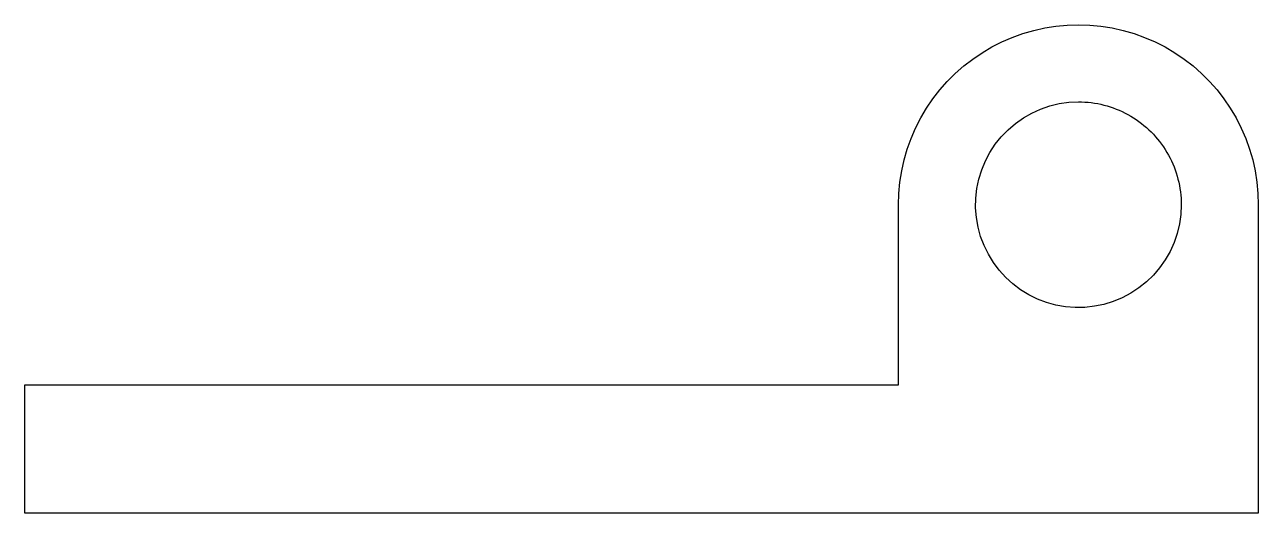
# Model space of a CAD drawing. Header units: metres. Extents: x -36.5 to 11.5, y 0 to 19.
import ezdxf

# ---------------------------------------------------------------- set-up
doc = ezdxf.new("R2010")
doc.units = ezdxf.units.M

msp = doc.modelspace()

# ---------------------------------------------------------------- linework, layer by layer
for points in [[(-2.5, 12), (-2.486, 12.44), (-2.445, 12.877), (-2.376, 13.312), (-2.28, 13.741), (-2.157, 14.163), (-2.008, 14.577), (-1.834, 14.98), (-1.634, 15.372), (-1.41, 15.751), (-1.163, 16.114), (-0.894, 16.462), (-0.603, 16.792), (-0.292, 17.103), (0.038, 17.394), (0.386, 17.663), (0.749, 17.91), (1.128, 18.134), (1.52, 18.334), (1.923, 18.508), (2.337, 18.657), (2.759, 18.78), (3.188, 18.876), (3.623, 18.945), (4.06, 18.986), (4.5, 19), (4.94, 18.986), (5.377, 18.945), (5.812, 18.876), (6.241, 18.78), (6.663, 18.657), (7.077, 18.508), (7.48, 18.334), (7.872, 18.134), (8.251, 17.91), (8.614, 17.663), (8.962, 17.394), (9.292, 17.103), (9.603, 16.792), (9.894, 16.462), (10.163, 16.114), (10.41, 15.751), (10.634, 15.372), (10.834, 14.98), (11.008, 14.577), (11.157, 14.163), (11.28, 13.741), (11.376, 13.312), (11.445, 12.877), (11.486, 12.44), (11.5, 12)], [(8.5, 12), (8.482, 11.624), (8.429, 11.25), (8.341, 10.884), (8.219, 10.528), (8.064, 10.184), (7.877, 9.857), (7.661, 9.548), (7.416, 9.262), (7.145, 9), (6.851, 8.764), (6.536, 8.557), (6.203, 8.381), (5.855, 8.236), (5.495, 8.126), (5.126, 8.049), (4.751, 8.008), (4.374, 8.002), (3.999, 8.032), (3.627, 8.096), (3.264, 8.196), (2.911, 8.329), (2.573, 8.495), (2.252, 8.692), (1.95, 8.918), (1.672, 9.172), (1.418, 9.45), (1.192, 9.752), (0.995, 10.073), (0.829, 10.411), (0.696, 10.764), (0.596, 11.127), (0.532, 11.499), (0.502, 11.874), (0.508, 12.251), (0.549, 12.626), (0.626, 12.995), (0.736, 13.355), (0.881, 13.703), (1.057, 14.036), (1.264, 14.351), (1.5, 14.645), (1.762, 14.916), (2.048, 15.161), (2.357, 15.377), (2.684, 15.564), (3.028, 15.719), (3.384, 15.841), (3.75, 15.929), (4.124, 15.982), (4.5, 16)], [(4.5, 16), (4.626, 15.998), (4.751, 15.992), (4.876, 15.982), (5.001, 15.968), (5.126, 15.951), (5.25, 15.929), (5.373, 15.904), (5.495, 15.874), (5.616, 15.841), (5.736, 15.804), (5.855, 15.764), (5.972, 15.719), (6.089, 15.671), (6.203, 15.619), (6.316, 15.564), (6.427, 15.505), (6.536, 15.443), (6.643, 15.377), (6.748, 15.308), (6.851, 15.236), (6.952, 15.161), (7.05, 15.082), (7.145, 15), (7.238, 14.916), (7.328, 14.828), (7.416, 14.738), (7.5, 14.645), (7.582, 14.55), (7.661, 14.452), (7.736, 14.351), (7.808, 14.248), (7.877, 14.143), (7.943, 14.036), (8.005, 13.927), (8.064, 13.816), (8.119, 13.703), (8.171, 13.589), (8.219, 13.472), (8.264, 13.355), (8.304, 13.236), (8.341, 13.116), (8.374, 12.995), (8.404, 12.873), (8.429, 12.75), (8.451, 12.626), (8.468, 12.501), (8.482, 12.376), (8.492, 12.251), (8.498, 12.126), (8.5, 12)], [(-2.5, 5), (-2.5, 5.14), (-2.5, 5.28), (-2.5, 5.42), (-2.5, 5.56), (-2.5, 5.7), (-2.5, 5.84), (-2.5, 5.98), (-2.5, 6.12), (-2.5, 6.26), (-2.5, 6.4), (-2.5, 6.54), (-2.5, 6.68), (-2.5, 6.82), (-2.5, 6.96), (-2.5, 7.1), (-2.5, 7.24), (-2.5, 7.38), (-2.5, 7.52), (-2.5, 7.66), (-2.5, 7.8), (-2.5, 7.94), (-2.5, 8.08), (-2.5, 8.22), (-2.5, 8.36), (-2.5, 8.5), (-2.5, 8.64), (-2.5, 8.78), (-2.5, 8.92), (-2.5, 9.06), (-2.5, 9.2), (-2.5, 9.34), (-2.5, 9.48), (-2.5, 9.62), (-2.5, 9.76), (-2.5, 9.9), (-2.5, 10.04), (-2.5, 10.18), (-2.5, 10.32), (-2.5, 10.46), (-2.5, 10.6), (-2.5, 10.74), (-2.5, 10.88), (-2.5, 11.02), (-2.5, 11.16), (-2.5, 11.3), (-2.5, 11.44), (-2.5, 11.58), (-2.5, 11.72), (-2.5, 11.86), (-2.5, 12)], [(-2.5, 5), (-2.5, 5.14), (-2.5, 5.28), (-2.5, 5.42), (-2.5, 5.56), (-2.5, 5.7), (-2.5, 5.84), (-2.5, 5.98), (-2.5, 6.12), (-2.5, 6.26), (-2.5, 6.4), (-2.5, 6.54), (-2.5, 6.68), (-2.5, 6.82), (-2.5, 6.96), (-2.5, 7.1), (-2.5, 7.24), (-2.5, 7.38), (-2.5, 7.52), (-2.5, 7.66), (-2.5, 7.8), (-2.5, 7.94), (-2.5, 8.08), (-2.5, 8.22), (-2.5, 8.36), (-2.5, 8.5), (-2.5, 8.64), (-2.5, 8.78), (-2.5, 8.92), (-2.5, 9.06), (-2.5, 9.2), (-2.5, 9.34), (-2.5, 9.48), (-2.5, 9.62), (-2.5, 9.76), (-2.5, 9.9), (-2.5, 10.04), (-2.5, 10.18), (-2.5, 10.32), (-2.5, 10.46), (-2.5, 10.6), (-2.5, 10.74), (-2.5, 10.88), (-2.5, 11.02), (-2.5, 11.16), (-2.5, 11.3), (-2.5, 11.44), (-2.5, 11.58), (-2.5, 11.72), (-2.5, 11.86), (-2.5, 12)], [(11.5, 12), (11.5, 11.76), (11.5, 11.52), (11.5, 11.28), (11.5, 11.04), (11.5, 10.8), (11.5, 10.56), (11.5, 10.32), (11.5, 10.08), (11.5, 9.84), (11.5, 9.6), (11.5, 9.36), (11.5, 9.12), (11.5, 8.88), (11.5, 8.64), (11.5, 8.4), (11.5, 8.16), (11.5, 7.92), (11.5, 7.68), (11.5, 7.44), (11.5, 7.2), (11.5, 6.96), (11.5, 6.72), (11.5, 6.48), (11.5, 6.24), (11.5, 6), (11.5, 5.76), (11.5, 5.52), (11.5, 5.28), (11.5, 5.04), (11.5, 4.8), (11.5, 4.56), (11.5, 4.32), (11.5, 4.08), (11.5, 3.84), (11.5, 3.6), (11.5, 3.36), (11.5, 3.12), (11.5, 2.88), (11.5, 2.64), (11.5, 2.4), (11.5, 2.16), (11.5, 1.92), (11.5, 1.68), (11.5, 1.44), (11.5, 1.2), (11.5, 0.96), (11.5, 0.72), (11.5, 0.48), (11.5, 0.24), (11.5, 0)], [(-36.5, 0), (-36.5, 0.1), (-36.5, 0.2), (-36.5, 0.3), (-36.5, 0.4), (-36.5, 0.5), (-36.5, 0.6), (-36.5, 0.7), (-36.5, 0.8), (-36.5, 0.9), (-36.5, 1), (-36.5, 1.1), (-36.5, 1.2), (-36.5, 1.3), (-36.5, 1.4), (-36.5, 1.5), (-36.5, 1.6), (-36.5, 1.7), (-36.5, 1.8), (-36.5, 1.9), (-36.5, 2), (-36.5, 2.1), (-36.5, 2.2), (-36.5, 2.3), (-36.5, 2.4), (-36.5, 2.5), (-36.5, 2.6), (-36.5, 2.7), (-36.5, 2.8), (-36.5, 2.9), (-36.5, 3), (-36.5, 3.1), (-36.5, 3.2), (-36.5, 3.3), (-36.5, 3.4), (-36.5, 3.5), (-36.5, 3.6), (-36.5, 3.7), (-36.5, 3.8), (-36.5, 3.9), (-36.5, 4), (-36.5, 4.1), (-36.5, 4.2), (-36.5, 4.3), (-36.5, 4.4), (-36.5, 4.5), (-36.5, 4.6), (-36.5, 4.7), (-36.5, 4.8), (-36.5, 4.9), (-36.5, 5)], [(-36.5, 5), (-35.82, 5), (-35.14, 5), (-34.46, 5), (-33.78, 5), (-33.1, 5), (-32.42, 5), (-31.74, 5), (-31.06, 5), (-30.38, 5), (-29.7, 5), (-29.02, 5), (-28.34, 5), (-27.66, 5), (-26.98, 5), (-26.3, 5), (-25.62, 5), (-24.94, 5), (-24.26, 5), (-23.58, 5), (-22.9, 5), (-22.22, 5), (-21.54, 5), (-20.86, 5), (-20.18, 5), (-19.5, 5), (-18.82, 5), (-18.14, 5), (-17.46, 5), (-16.78, 5), (-16.1, 5), (-15.42, 5), (-14.74, 5), (-14.06, 5), (-13.38, 5), (-12.7, 5), (-12.02, 5), (-11.34, 5), (-10.66, 5), (-9.98, 5), (-9.3, 5), (-8.62, 5), (-7.94, 5), (-7.26, 5), (-6.58, 5), (-5.9, 5), (-5.22, 5), (-4.54, 5), (-3.86, 5), (-3.18, 5), (-2.5, 5)], [(-20, 5), (-19.65, 5), (-19.3, 5), (-18.95, 5), (-18.6, 5), (-18.25, 5), (-17.9, 5), (-17.55, 5), (-17.2, 5), (-16.85, 5), (-16.5, 5), (-16.15, 5), (-15.8, 5), (-15.45, 5), (-15.1, 5), (-14.75, 5), (-14.4, 5), (-14.05, 5), (-13.7, 5), (-13.35, 5), (-13, 5), (-12.65, 5), (-12.3, 5), (-11.95, 5), (-11.6, 5), (-11.25, 5), (-10.9, 5), (-10.55, 5), (-10.2, 5), (-9.85, 5), (-9.5, 5), (-9.15, 5), (-8.8, 5), (-8.45, 5), (-8.1, 5), (-7.75, 5), (-7.4, 5), (-7.05, 5), (-6.7, 5), (-6.35, 5), (-6, 5), (-5.65, 5), (-5.3, 5), (-4.95, 5), (-4.6, 5), (-4.25, 5), (-3.9, 5), (-3.55, 5), (-3.2, 5), (-2.85, 5), (-2.5, 5)], [(11.5, 0), (10.54, 0), (9.58, 0), (8.62, 0), (7.66, 0), (6.7, 0), (5.74, 0), (4.78, 0), (3.82, 0), (2.86, 0), (1.9, 0), (0.94, 0), (-0.02, 0), (-0.98, 0), (-1.94, 0), (-2.9, 0), (-3.86, 0), (-4.82, 0), (-5.78, 0), (-6.74, 0), (-7.7, 0), (-8.66, 0), (-9.62, 0), (-10.58, 0), (-11.54, 0), (-12.5, 0), (-13.46, 0), (-14.42, 0), (-15.38, 0), (-16.34, 0), (-17.3, 0), (-18.26, 0), (-19.22, 0), (-20.18, 0), (-21.14, 0), (-22.1, 0), (-23.06, 0), (-24.02, 0), (-24.98, 0), (-25.94, 0), (-26.9, 0), (-27.86, 0), (-28.82, 0), (-29.78, 0), (-30.74, 0), (-31.7, 0), (-32.66, 0), (-33.62, 0), (-34.58, 0), (-35.54, 0), (-36.5, 0)]]:
    msp.add_lwpolyline(points)

doc.saveas('drawing.dxf')
